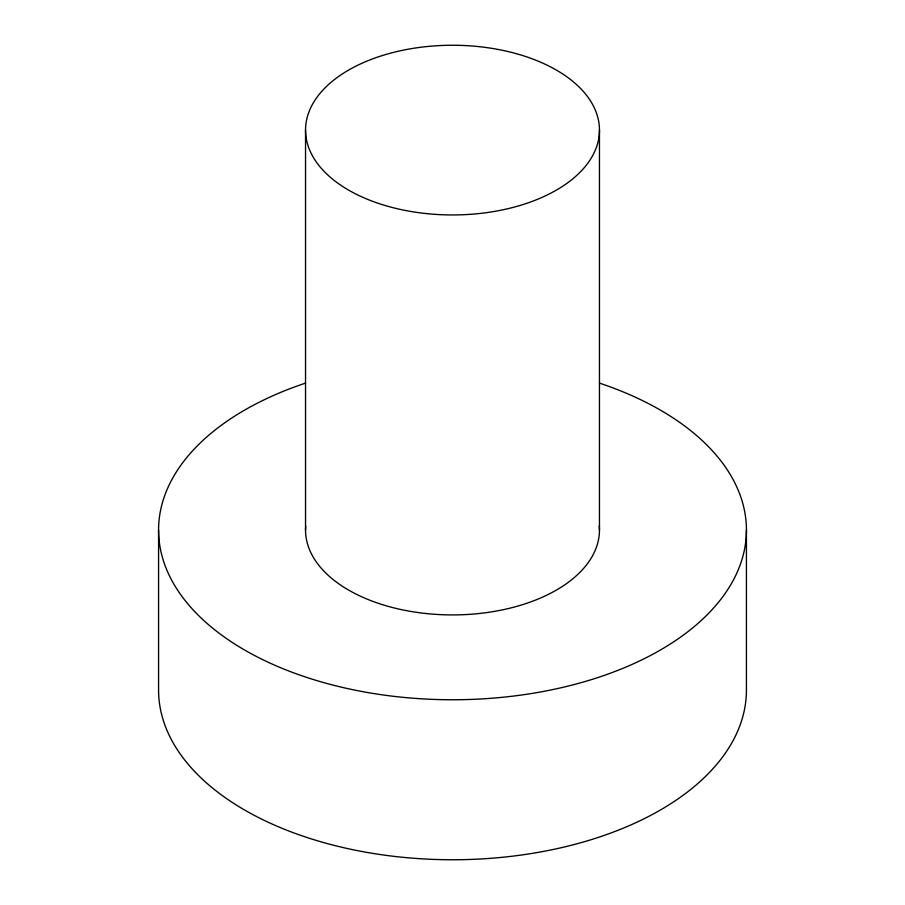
<?xml version="1.0" encoding="UTF-8"?>
<svg xmlns="http://www.w3.org/2000/svg" width="905" height="905" viewBox="0 0 905 905"><rect width="100%" height="100%" fill="white"/><g stroke="black" fill="none" stroke-linecap="round" stroke-linejoin="round"><path stroke-width="1.36" d="M746.421 530.07L746.421 690.062A293.921 169.688 0 0 1 452.5 859.75A293.921 169.688 0 0 1 158.579 690.062L158.579 530.07M599.461 130.094A146.961 84.844 0 0 1 379.025 203.58A146.961 84.844 0 0 1 379.025 56.619A146.961 84.844 0 0 1 599.461 130.094L599.461 530.07M305.539 130.094L305.539 530.07M599.28 525.929A146.961 84.844 0 0 1 452.5 614.914A146.961 84.844 0 0 1 305.72 525.929M599.461 383.109A293.921 169.688 0 0 1 677.653 639.145A293.921 169.688 0 0 1 227.347 639.145A293.921 169.688 0 0 1 305.539 383.109"/></g></svg>
